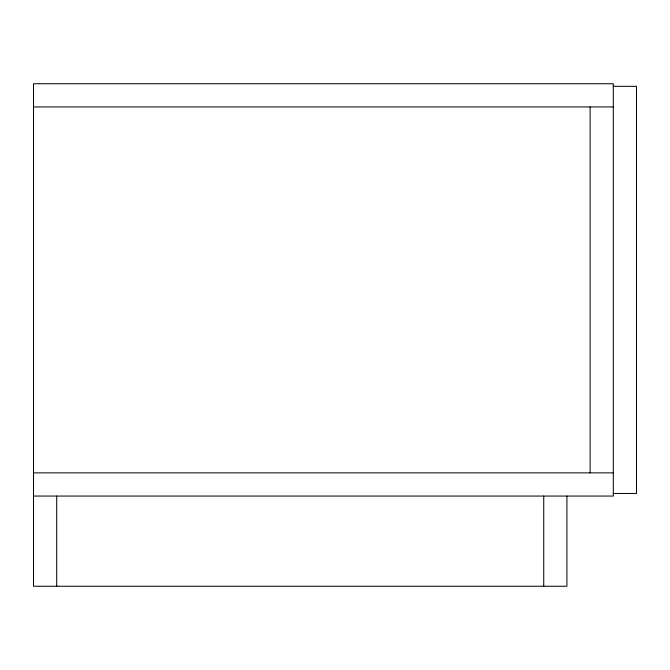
<?xml version="1.0" encoding="UTF-8"?>
<svg xmlns="http://www.w3.org/2000/svg" width="670" height="670" viewBox="0 0 670 670"><rect width="100%" height="100%" fill="white"/><g stroke="black" fill="none" stroke-linecap="round" stroke-linejoin="round"><path stroke-width="1" d="M613.31 86.329L636.5 86.329L636.5 493.48L613.31 493.48M33.5 106.94L613.31 106.94M33.5 472.869L613.31 472.869M33.5 496.06L613.31 496.06L613.31 83.75L33.5 83.75L33.5 586.25L566.92 586.25L566.92 496.06M590.119 106.94L590.119 472.869M543.73 496.06L543.73 586.25M56.69 496.06L56.69 586.25"/></g></svg>
